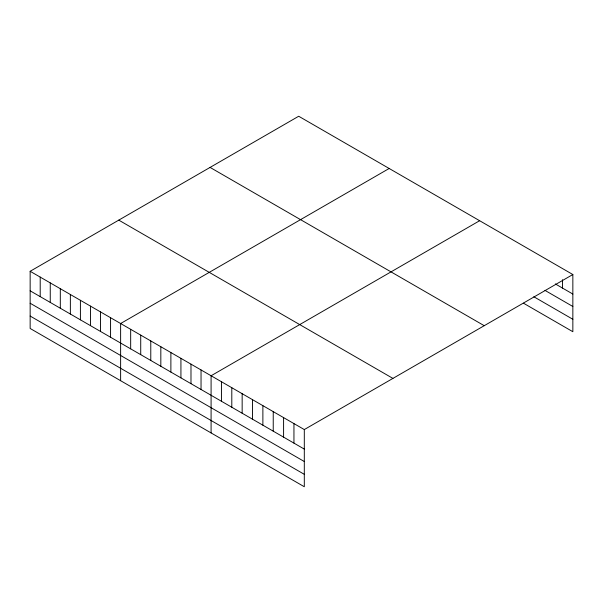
<?xml version="1.0" encoding="UTF-8"?>
<svg xmlns="http://www.w3.org/2000/svg" width="603" height="603" viewBox="0 0 603 603"><rect width="100%" height="100%" fill="white"/><g stroke="black" fill="none" stroke-linecap="round" stroke-linejoin="round"><path stroke-width="0.9" d="M30.15 271.29L304.304 429.57L304.304 486.749L30.15 328.469L30.15 271.29L298.696 116.251L572.85 274.531L572.85 331.71L523.457 303.188M389.169 168.478L120.623 323.525L120.623 380.704M479.641 220.713L211.088 375.759L211.088 432.939M304.304 429.57L572.85 274.531M555.325 283.93L572.85 294.053M544.969 290.382L572.85 306.482M533.813 296.744L572.85 319.281M210.078 167.415L484.232 325.695M118.768 220.125L392.922 378.405M30.15 290.819L304.304 449.099M30.15 303.241L304.304 461.521M30.15 316.047L304.304 474.327M562.493 279.709L562.493 288.076M293.947 423.592L293.947 443.122M283.591 417.615L283.591 437.137M273.234 411.638L273.234 431.16M262.878 405.653L262.878 425.183M252.514 399.676L252.514 419.198M242.157 393.699L242.157 413.221M231.801 387.714L231.801 407.244M221.444 381.737L221.444 401.259M201.04 369.956L201.04 389.478M190.985 364.152L190.985 383.674M180.93 358.348L180.93 377.87M170.883 352.544L170.883 372.066M160.828 346.74L160.828 366.262M150.78 340.936L150.78 360.458M140.725 335.132L140.725 354.654M130.67 329.328L130.67 348.851M110.568 317.721L110.568 337.25M100.513 311.917L100.513 331.446M90.465 306.113L90.465 325.643M80.41 300.309L80.41 319.839M70.363 294.505L70.363 314.035M60.308 288.701L60.308 308.231M50.253 282.897L50.253 302.427M40.205 277.094L40.205 296.623"/></g></svg>
